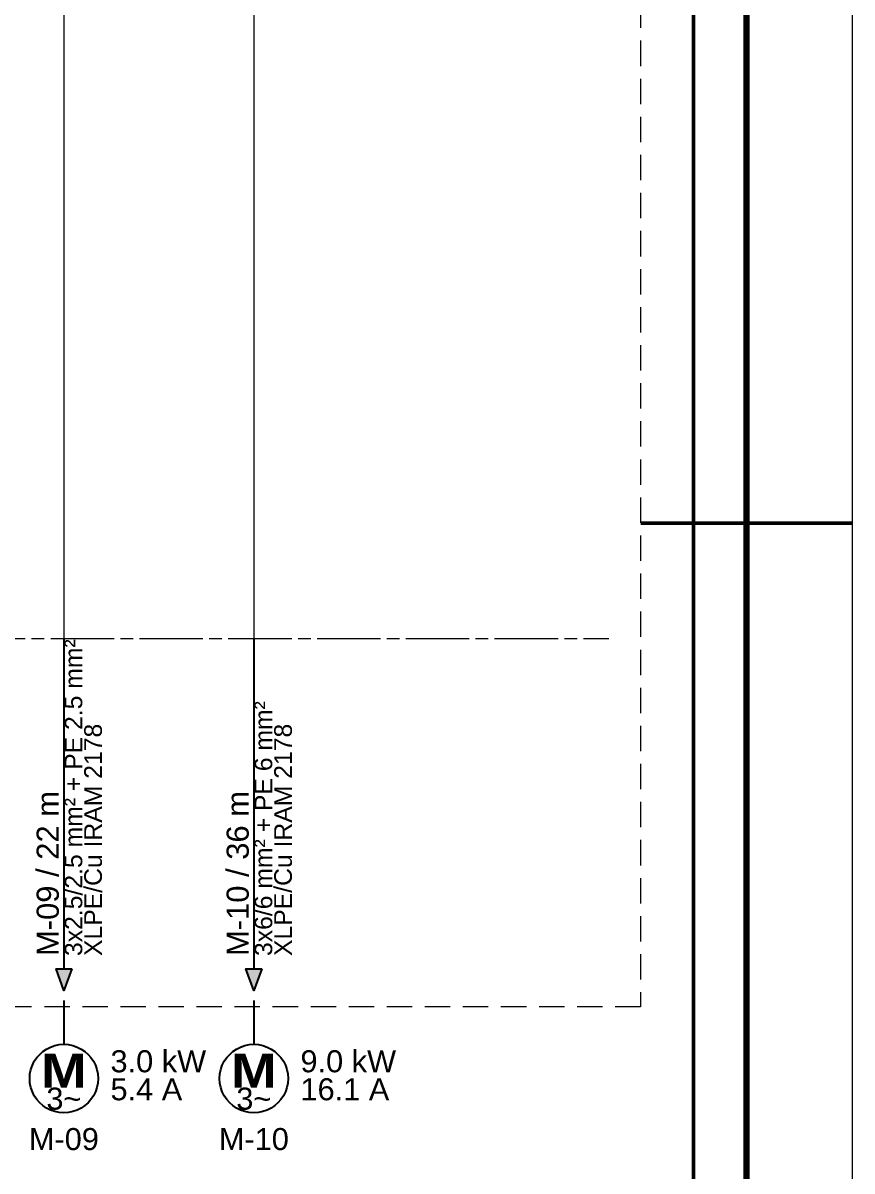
# Model space of a CAD drawing. Header units: millimetres. Extents: x 0 to 420, y 0 to 297.
# Drawn here: x 341.5 to 420, y 87.2 to 195.8 of the extents above; entities that cross this region are included whole.
import ezdxf
from ezdxf.enums import TextEntityAlignment as Align

# ---------------------------------------------------------------- set-up
doc = ezdxf.new("R2010")
doc.units = ezdxf.units.MM
doc.linetypes.add('SVG_DASH_1', pattern=[8.404199, 6.002999, -0.6003, 1.2006, -0.6003])
doc.linetypes.add('SVG_DASH_2', pattern=[3.6018, 2.4012, -1.2006])
doc.layers.add('291-E-DIAGRAMA', color=5, linetype='Continuous')
doc.layers.add('291-E-TEXTOS', color=7, linetype='Continuous')
doc.styles.add('ARIAL', font='arial.ttf')
doc.styles.add('ARIAL_BLACK', font='ariblk.ttf')

# ---------------------------------------------------------------- blocks, each defined once
blk = doc.blocks.new('LV_CABLE_RUN')
at = {"layer": '291-E-DIAGRAMA', "lineweight": 25, "true_color": 0xff0000}
for p, q in [((0, 0), (0, -52.07)), ((0, -57.07), (0, -60.07))]:
    blk.add_line(p, q, dxfattribs=at)
blk.add_lwpolyline([(1.265, -52.07), (0.015, -55.511), (-1.235, -52.07), (1.265, -52.07)], close=True, dxfattribs=at)
at = {"layer": '291-E-DIAGRAMA', "lineweight": 18, "true_color": 0xff0000}
blk.add_lwpolyline([(-1.235, -52.07), (1.265, -52.07), (0.015, -55.511)], close=True, dxfattribs=at)
at = {"layer": '291-E-DIAGRAMA', "true_color": 0xff0000}
blk.add_solid([(-1.235, -52.07), (1.265, -52.07), (0.015, -55.511)], dxfattribs=at)
at = {"layer": '291-E-TEXTOS', "true_color": 0x008800, "style": 'ARIAL'}
for tag, p, height in [('CABLE_INSULATION', (6, -50.07), 2.79), ('CABLE_TAG', (-0.8, -50.07), 3.49), ('CABLE_SPEC', (2.9, -50.07), 2.79)]:
    blk.add_attdef(tag, p, '', height=height, rotation=90, dxfattribs=at)
blk = doc.blocks.new('LV_MOTOR_3PH')
at = {"layer": '291-E-DIAGRAMA', "lineweight": 25, "true_color": 0x0000ff}
blk.add_line((0, 0), (0, -3.92), dxfattribs=at)
blk.add_lwpolyline([(5.39, -9.31), (5.34, -10.05), (5.2, -10.75), (4.97, -11.41), (4.66, -12.04), (4.27, -12.61), (3.81, -13.13), (3.3, -13.58), (2.72, -13.97), (2.1, -14.28), (1.43, -14.51), (0.73, -14.66), (0, -14.71), (-0.73, -14.66), (-1.43, -14.51), (-2.1, -14.28), (-2.72, -13.97), (-3.3, -13.58), (-3.81, -13.13), (-4.27, -12.61), (-4.66, -12.04), (-4.97, -11.41), (-5.2, -10.75), (-5.34, -10.05), (-5.39, -9.31), (-5.34, -8.58), (-5.2, -7.88), (-4.97, -7.21), (-4.66, -6.59), (-4.27, -6.02), (-3.81, -5.5), (-3.3, -5.04), (-2.72, -4.66), (-2.1, -4.35), (-1.43, -4.11), (-0.73, -3.97), (0, -3.92), (0.73, -3.97), (1.43, -4.11), (2.1, -4.35), (2.72, -4.66), (3.3, -5.04), (3.81, -5.5), (4.27, -6.02), (4.66, -6.59), (4.97, -7.21), (5.2, -7.88), (5.34, -8.58), (5.39, -9.31)], close=True, dxfattribs=at)
at = {"layer": '291-E-TEXTOS', "true_color": 0x0000ff}
for s, height, style, p in [('M', 5.39, 'ARIAL_BLACK', (0, -10.78)), ('3~', 3.47, 'ARIAL', (0, -14.22))]:
    blk.add_text(s, height=height, dxfattribs=dict(at, style=style)).set_placement(p, align=Align.CENTER)
at = {"layer": '291-E-TEXTOS', "true_color": 0x008800, "style": 'ARIAL'}
for tag, p in [('POWER_KW', (7.35, -8.33)), ('CURRENT', (7.35, -12.74))]:
    blk.add_attdef(tag, p, '', height=3.47, dxfattribs=at)
blk.add_attdef('TAG', text='', height=3.47, dxfattribs=at).set_placement((0, -20.59), align=Align.CENTER)

msp = doc.modelspace()

# ---------------------------------------------------------------- linework, layer by layer
at = {"layer": '291-E-DIAGRAMA', "lineweight": 15, "true_color": 0xff0000}
for p, q in [((345.4, 205.14), (345.4, 137.6)), ((363.38, 200.63), (363.38, 137.6))]:
    msp.add_line(p, q, dxfattribs=at)
at = {"layer": '291-E-DIAGRAMA', "color": 7, "lineweight": 50}
for p, q in [((420, 148.5), (400, 148.5)), ((405, 148.5), (410, 148.5))]:
    msp.add_line(p, q, dxfattribs=at)
at = {"layer": '291-E-DIAGRAMA', "linetype": 'SVG_DASH_1', "lineweight": 15, "true_color": 0x139b48}
msp.add_line((41.6, 137.6), (396.98, 137.6), dxfattribs=at)
at = {"layer": '291-E-DIAGRAMA', "color": 7, "lineweight": 13}
msp.add_lwpolyline([(0, 297), (420, 297), (420, 0), (0, 0)], close=True, dxfattribs=at)
at = {"layer": '291-E-DIAGRAMA', "color": 7, "lineweight": 100}
msp.add_lwpolyline([(25, 287), (410, 287), (410, 10), (25, 10)], close=True, dxfattribs=at)
at = {"layer": '291-E-DIAGRAMA', "color": 7, "lineweight": 50}
msp.add_lwpolyline([(30, 282), (405, 282), (405, 15), (30, 15)], close=True, dxfattribs=at)
at = {"layer": '291-E-DIAGRAMA', "linetype": 'SVG_DASH_2', "lineweight": 15, "true_color": 0x808080}
msp.add_lwpolyline([(35, 277), (399.98, 277), (399.98, 102.74), (35, 102.74)], close=True, dxfattribs=at)

# ---------------------------------------------------------------- block references
at = {"layer": '291-E-DIAGRAMA', "xscale": 0.6003, "yscale": 0.6003, "zscale": 0.6003}
for name, p, values in [('LV_CABLE_RUN', (345.4, 137.6), {'CABLE_TAG': 'M-09 / 22 m', 'CABLE_SPEC': '3x2.5/2.5 mm² + PE 2.5 mm²', 'CABLE_INSULATION': 'XLPE/Cu IRAM 2178'}), ('LV_CABLE_RUN', (363.38, 137.6), {'CABLE_TAG': 'M-10 / 36 m', 'CABLE_SPEC': '3x6/6 mm² + PE 6 mm²', 'CABLE_INSULATION': 'XLPE/Cu IRAM 2178'}), ('LV_MOTOR_3PH', (345.4, 101.54), {'POWER_KW': '3.0 kW', 'CURRENT': '5.4 A', 'TAG': 'M-09'}), ('LV_MOTOR_3PH', (363.38, 101.54), {'POWER_KW': '9.0 kW', 'CURRENT': '16.1 A', 'TAG': 'M-10'})]:
    msp.add_blockref(name, p, dxfattribs=at).add_auto_attribs(values)

doc.saveas('drawing.dxf')
